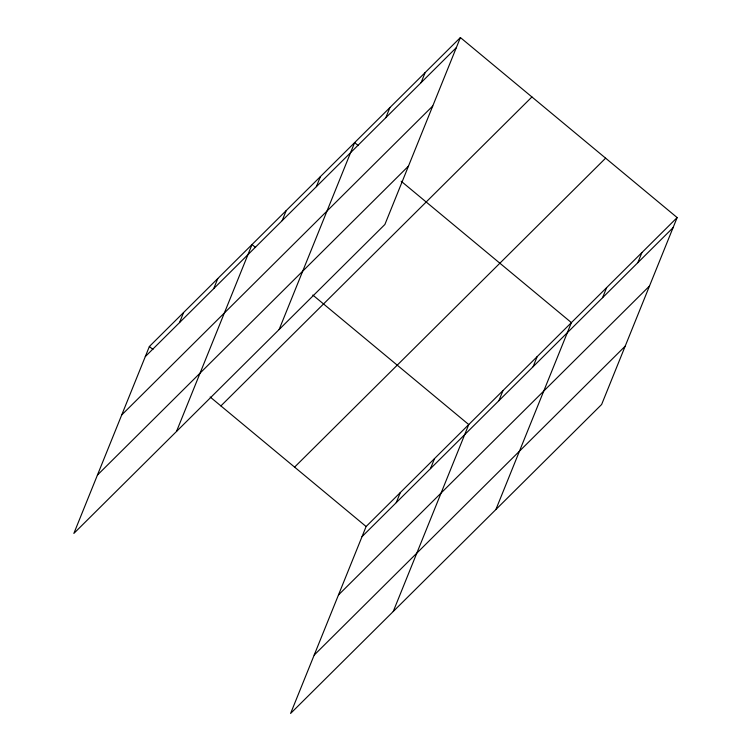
<?xml version="1.0" encoding="UTF-8"?>
<svg xmlns="http://www.w3.org/2000/svg" width="751" height="751" viewBox="0 0 751 751"><rect width="100%" height="100%" fill="white"/><g stroke="black" fill="none" stroke-linecap="round" stroke-linejoin="round"><path stroke-width="1.13" d="M460.401 37.55L149.374 346.502L73.851 533.426L384.887 224.474L460.401 37.55L677.149 217.574L601.626 404.498L290.599 713.45L366.113 526.526L677.149 217.574M179.508 322.611L183.582 312.519M213.725 288.628L217.799 278.537M176.494 431.468L252.017 244.544L255.593 247.52M282.151 220.653L286.225 210.562M316.359 186.67L320.442 176.579M279.128 329.52L354.65 142.596L358.227 145.563M385.826 117.672L389.9 107.581M421.076 82.657L425.15 72.565M396.256 502.635L400.33 492.543M430.464 468.652L434.547 458.561M393.233 611.492L468.755 424.568L312.81 295.049M498.899 400.677L502.973 390.586M533.107 366.695L537.181 356.603M495.876 509.544L571.398 322.62L401.147 181.207M602.574 297.696L606.648 287.605M637.824 262.681L641.898 252.589M145.3 356.594L456.326 47.642M121.718 414.946L432.754 105.994M97.423 475.073L408.46 166.121M220.897 405.915L531.933 96.954M294.589 467.122L605.625 158.17M362.038 536.618L673.074 227.666M338.466 594.97L649.493 286.018M314.171 655.097L625.207 346.145M149.374 346.502L152.951 349.478M210.167 396.997L366.113 526.526"/></g></svg>
